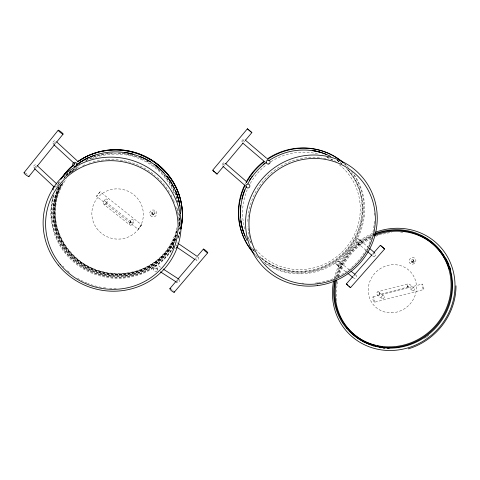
<?xml version="1.0" encoding="UTF-8"?>
<svg xmlns="http://www.w3.org/2000/svg" width="480" height="480" viewBox="0 0 480 480"><rect width="100%" height="100%" fill="white"/><g stroke="black" fill="none" stroke-linecap="round" stroke-linejoin="round"><path stroke-width="0.36" stroke-dasharray="2.4 1.8" d="M173.202 246.624C172.986 245.052 172.908 242.112 175.188 242.058M177.072 244.386L177.09 243.888M157.488 270.018L157.74 267.3L156.972 268.512L155.418 268.686L157.944 270.24M153.6 269.412C152.49 263.604 158.196 264.504 160.62 267.39M58.836 187.446L58.824 186.732M337.68 281.598L336.036 291.828L336.93 301.272M176.958 231.03L175.662 236.106L167.94 249.708C147.498 276.06 108.99 280.95 81.726 262.368C68.568 252.708 59.262 238.692 55.752 222.732C53.952 208.788 55.368 193.932 63.288 181.974M178.812 223.782L179.55 220.878L179.502 218.004M105.162 199.56C103.362 200.97 102.516 203.808 104.712 205.056L129.144 224.424C131.4 226.668 133.71 223.83 133.434 221.088M130.554 220.23L129.552 224.244L129.444 223.818L130.812 222.174L131.562 222.348L106.68 202.668C107.004 201.294 103.536 206.382 105.108 204.522L105.486 204.396A1.572 1.518 17.8 0 0 106.458 203.22L106.368 202.482M132.45 224.346L132.564 223.968M100.116 191.802L96.48 196.254L138.108 229.29L139.74 227.61L141.636 224.856L100.116 191.802L96.48 196.254M338.382 277.212C343.83 260.766 355.26 245.676 371.34 238.542M106.344 203.604L107.772 201.138A1.536 1.488 22.9 0 0 106.188 199.026A1.536 1.488 22.9 0 0 105.138 201.378A1.536 1.488 22.9 0 0 107.772 201.138M58.698 187.938L58.014 188.79M103.464 202.344L103.668 202.008M129.624 223.08L130.476 222.294L131.256 222.234M35.496 168.33L36.894 166.59M55.128 143.964L56.064 142.806M224.202 165.552L225.156 164.418M243.75 142.272L244.704 141.138M176.622 280.662L177.576 279.534M195.282 258.666L196.242 257.538M353.19 276.162L354.18 275.04M372.444 254.286L373.434 253.164M68.118 174.672L72.726 169.878M71.49 172.284L77.574 167.184M141.636 224.856L138.108 229.29M414.228 288.222L409.578 284.226L407.772 283.914L378.354 291.6C373.266 293.166 380.376 297.738 382.11 298.32M379.086 294.474L379.446 293.946A1.482 1.404 -43.3 0 0 379.164 292.554L378.528 292.116L379.272 293.37L379.008 294.576L408.084 286.92M375.87 236.328L378.456 235.056M377.49 291.936L377.868 291.762M373.02 296.904L422.148 284.07M374.46 302.244A2.772 0.72 74.2 0 0 374.004 298.17A2.772 0.72 74.2 0 0 372.75 298.308A2.772 0.72 74.2 0 0 374.46 302.244L423.69 289.548A2.85 0.558 73.8 0 0 423.024 285.402A2.85 0.558 73.8 0 0 422.04 285.474A2.85 0.558 73.8 0 0 423.69 289.548M379.116 234.918L391.734 232.206M400.626 232.206L402.87 232.296M326.94 157.206L336.096 161.472M176.982 242.64L177.372 242.898M378.882 292.32L383.676 295.866M407.682 286.548L407.97 286.782L407.574 284.436L407.304 285.516L407.682 286.548L412.05 290.256M345.654 271.608L336.288 264.138L337.596 264.564L338.892 263.928L339.324 263.052L339.054 261.678M349.272 269.748L339.372 261.762C337.704 259.416 333.984 262.176 336.288 264.216M361.158 241.116C357.3 234.81 351.888 241.392 358.608 244.026M365.874 250.2L356.238 241.992C355.332 241.584 359.322 242.748 358.992 240.588C359.418 239.748 357.654 238.122 358.992 239.346L367.794 246.912M411.858 261.528L412.206 261.87M413.136 260.196L413.484 260.538M338.772 261.372L341.172 263.928M335.97 263.862L338.646 266.814M338.73 261.324L339.09 261.72M74.436 163.686L74.664 163.974L74.334 163.194M247.704 236.442L251.316 243.84M177.708 208.536L177.87 214.32M170.958 288.894A2.844 0.606 40.2 0 1 172.056 289.65M172.626 290.124A2.844 0.606 40.2 0 1 173.154 290.616M157.074 270.912A1.968 1.896 1 0 1 153.774 270.54A1.968 1.896 1 0 1 155.514 267.816A1.968 1.896 1 0 1 157.338 270.492M179.49 279.582A1.884 1.008 -56.9 0 1 179.37 281.682A1.884 1.008 -56.9 0 1 177.486 282.768M177.234 281.532A1.884 1.008 -56.9 0 1 178.92 279.54M175.86 248.232A1.974 1.92 -1.2 0 1 175.362 248.346M173.322 247.11A1.974 1.92 -1.2 0 1 174.018 244.878M198.132 257.232A1.884 1.02 -55.6 0 1 198.234 259.488A1.884 1.02 -55.6 0 1 196.11 260.148A1.884 1.02 -55.6 0 1 197.46 257.442M25.206 172.95A3.108 0.636 37.1 0 1 27.708 174.696M56.592 190.026A2.082 1.992 28.1 0 1 56.208 190.38M55.746 186.912A2.082 1.992 28.1 0 1 56.214 187.194M173.538 247.386A65.982 63.936 18.2 0 1 91.662 273.042A65.982 63.936 18.2 0 1 52.938 196.95M56.718 186.594A65.982 63.936 18.2 0 1 59.124 181.98M180.078 232.284A65.982 63.936 18.2 0 1 177.894 238.662M175.938 238.002A63.846 61.872 18.3 0 1 91.722 270.186A63.846 61.872 18.3 0 1 59.064 186.738M63.942 178.296A63.846 61.872 18.3 0 1 68.4 172.608M179.982 223.302A63.846 61.872 18.3 0 1 178.884 229.038M175.662 238.992A63.984 62.004 18.3 0 1 90.846 270.27A63.984 62.004 18.3 0 1 59.136 186.282M63.696 178.5A63.984 62.004 18.3 0 1 68.166 172.8M179.994 223.602A63.984 62.004 18.3 0 1 178.716 230.052M175.662 239.352A64.14 62.148 18.2 0 1 91.71 271.176A64.14 62.148 18.2 0 1 57.9 188.568M64.296 177.504A64.14 62.148 18.2 0 1 66.96 174.108M180.006 223.926A64.14 62.148 18.2 0 1 178.722 230.394M173.544 246.666A65.682 63.654 18.3 0 1 90.642 271.608A65.682 63.654 18.3 0 1 54.324 193.62M57.9 184.8A65.682 63.654 18.3 0 1 60.03 180.9M73.908 164.646A65.682 63.654 18.3 0 1 75.06 163.716L74.598 164.076A65.982 63.936 18.2 0 1 75.774 163.17L75.192 163.614A65.598 63.57 18.3 0 0 74.046 164.544M180.054 231.624A65.682 63.654 18.3 0 1 177.876 237.978M176.934 227.712A61.656 59.748 18.2 0 1 92.226 268.482A61.656 59.748 18.2 0 1 66.51 178.68M73.194 171.012A61.656 59.748 18.2 0 1 79.902 165.438M91.428 158.982A61.656 59.748 18.2 0 1 174.408 194.058M177.942 208.572A61.656 59.748 18.2 0 1 178.224 218.238M116.196 288.384A66.516 64.278 16.6 0 1 108.762 288.27M105.828 288A66.516 64.278 16.6 0 1 102.156 287.484M101.418 287.358A66.516 64.278 16.6 0 1 87.828 283.44M87.138 283.158A66.516 64.278 16.6 0 1 77.16 278.016M69.336 272.322A66.516 64.278 16.6 0 1 67.086 270.336M63.888 267.186A66.516 64.278 16.6 0 1 62.88 266.094M71.538 172.368A66.516 64.278 16.6 0 1 78.894 167.676M82.8 165.702A66.516 64.278 16.6 0 1 84.786 164.82M88.854 163.248A66.516 64.278 16.6 0 1 90.246 162.786M93.066 161.94A66.516 64.278 16.6 0 1 106.794 159.648M107.532 159.606A66.516 64.278 16.6 0 1 155.16 175.584M157.356 177.51A66.516 64.278 16.6 0 1 169.422 192.276M170.904 194.88A66.516 64.278 16.6 0 1 173.184 199.542M173.478 200.214A66.516 64.278 16.6 0 1 174.828 203.646M175.77 206.46A66.516 64.278 16.6 0 1 177.408 212.898M355.626 275.136A1.842 1.278 -50.2 0 1 356.178 277.392A1.842 1.278 -50.2 0 1 353.682 277.98A1.842 1.278 -50.2 0 1 354.84 275.322M348.06 169.98A61.998 60.018 -42.8 0 1 343.44 253.65A61.998 60.018 -42.8 0 1 259.536 256.512M254.346 251.166A61.998 60.018 -42.8 0 1 252.042 248.28M337.35 160.398A61.998 60.018 -42.8 0 1 341.898 163.896M346.518 168.498A61.866 59.898 -42.8 0 1 343.998 252.39A61.866 59.898 -42.8 0 1 259.914 256.65M253.704 250.254A61.866 59.898 -42.8 0 1 251.436 247.344M337.002 160.242A61.866 59.898 -42.8 0 1 341.046 163.314M347.988 169.632A62.142 60.15 -42.7 0 1 344.1 253.776A62.142 60.15 -42.7 0 1 259.734 256.908M254.532 251.55A62.142 60.15 -42.7 0 1 251.346 247.458M337.14 160.164A62.142 60.15 -42.7 0 1 341.748 163.614M351.36 171.444A63.648 61.62 -42.8 0 1 345.144 253.596A63.648 61.62 -42.8 0 1 262.866 261.276M256.758 256.116A63.648 61.62 -42.8 0 1 255.204 254.562M245.082 184.194A63.648 61.62 -42.8 0 1 245.748 182.886M344.364 163.812A63.648 61.62 -42.8 0 1 347.532 166.944M354.3 174.804A63.93 61.878 -42.8 0 1 345.348 254.88A63.93 61.878 -42.8 0 1 265.032 263.304M258.192 257.88A63.93 61.878 -42.8 0 1 255.564 255.312M344.58 163.662A63.93 61.878 -42.8 0 1 348.312 167.304M339.39 164.796A59.742 57.834 -42.8 0 1 342.624 251.484A59.742 57.834 -42.8 0 1 255.654 249.252M251.394 243.408A59.742 57.834 -42.8 0 1 248.55 238.368M244.872 228.96A59.742 57.834 -42.8 0 1 247.17 189.894M250.302 183.45A59.742 57.834 -42.8 0 1 266.226 164.988M270.948 161.664A59.742 57.834 -42.8 0 1 318.678 154.212M326.97 157.176A59.742 57.834 -42.8 0 1 332.826 160.218M374.28 213.084A64.332 62.022 -41.8 0 1 374.418 215.298M374.4 221.28A64.332 62.022 -41.8 0 1 350.16 268.614M349.578 269.088A64.332 62.022 -41.8 0 1 348.402 270M347.202 270.888A64.332 62.022 -41.8 0 1 334.17 278.256M332.802 278.82A64.332 62.022 -41.8 0 1 318.432 282.72M317.706 282.822A64.332 62.022 -41.8 0 1 314.028 283.23M303.654 283.224A64.332 62.022 -41.8 0 1 302.196 283.086M249.6 237.36A64.332 62.022 -41.8 0 1 249.108 235.164M248.964 234.432A64.332 62.022 -41.8 0 1 248.466 231.486M248.37 230.754A64.332 62.022 -41.8 0 1 247.956 226.476M247.854 221.406A64.332 62.022 -41.8 0 1 321.342 157.818M323.49 158.124A64.332 62.022 -41.8 0 1 326.352 158.658M336.918 276.156A60.696 57.114 -43.7 0 1 371.748 236.01M428.832 335.19A60.534 57 -43.6 0 1 427.02 336.558M426.408 336.996A60.534 57 -43.6 0 1 423.924 338.676M337.74 276.72A60.534 57 -43.6 0 1 371.166 237.3M335.454 277.698A60.87 57.234 -43.8 0 1 372.288 234.696M337.602 276.3A59.892 56.358 -43.7 0 1 371.736 236.79M336.336 277.11A60.066 56.478 -43.9 0 1 371.862 235.65M334.17 278.556A63.036 59.322 -43.7 0 1 372.402 233.472M176.436 234.936A63.168 61.218 18.3 0 1 91.662 269.262A63.168 61.218 18.3 0 1 61.464 183.564M66.786 175.554A63.168 61.218 18.3 0 1 70.704 171.054M179.892 218.046A63.168 61.218 18.3 0 1 178.782 226.602M176.424 234.462A62.964 61.026 18.4 0 1 92.28 268.836A62.964 61.026 18.4 0 1 61.482 183.894M66.684 175.842A62.964 61.026 18.4 0 1 71.046 170.772M179.874 217.626A62.964 61.026 18.4 0 1 178.77 226.152M177.06 230.808A62.55 60.612 18.2 0 1 92.508 269.52A62.55 60.612 18.2 0 1 63.312 181.782M69.456 173.574A62.55 60.612 18.2 0 1 76.416 166.938M85.674 160.746A62.55 60.612 18.2 0 1 153.93 165.804M154.524 166.248A62.55 60.612 18.2 0 1 177.72 201.996M179.178 214.134A62.55 60.612 18.2 0 1 178.782 222M176.442 235.446A63.39 61.422 18.3 0 1 92.082 270.198A63.39 61.422 18.3 0 1 60.36 185.22M66.402 175.872A63.39 61.422 18.3 0 1 70.86 170.814M179.946 217.776A63.39 61.422 18.3 0 1 178.794 227.082M177.054 230.316A62.334 60.408 18.3 0 1 93.138 269.046A62.334 60.408 18.3 0 1 63.318 182.07M69.822 173.262A62.334 60.408 18.3 0 1 74.526 168.558M85.986 160.482A62.334 60.408 18.3 0 1 106.422 153.648M107.16 153.54A62.334 60.408 18.3 0 1 113.13 153M118.416 152.994A62.334 60.408 18.3 0 1 122.916 153.336M123.654 153.42A62.334 60.408 18.3 0 1 126.486 153.834M127.194 153.954A62.334 60.408 18.3 0 1 129.318 154.374M130.026 154.53A62.334 60.408 18.3 0 1 138.318 157.008M139.644 157.524A62.334 60.408 18.3 0 1 142.392 158.694M146.436 160.704A62.334 60.408 18.3 0 1 149.688 162.594M156.918 167.814A62.334 60.408 18.3 0 1 158.052 168.786M158.61 169.278A62.334 60.408 18.3 0 1 160.788 171.324M163.848 174.564A62.334 60.408 18.3 0 1 177.864 202.302M179.166 214.074A62.334 60.408 18.3 0 1 178.77 221.538M173.544 246.456A65.598 63.57 18.3 0 1 90.75 271.368A65.598 63.57 18.3 0 1 54.48 193.476M58.392 184.014A65.598 63.57 18.3 0 1 59.802 181.416M180.048 231.438A65.598 63.57 18.3 0 1 178.146 237.096M407.97 286.902L408.432 286.902L408.018 286.896M53.856 143.562A1.986 0.942 -45.9 0 0 55.5 140.844A1.986 0.942 -45.9 0 0 52.866 142.254A1.986 0.942 -45.9 0 0 53.856 143.562M34.638 167.418A1.986 0.93 -44.5 0 0 36.246 164.748A1.986 0.93 -44.5 0 0 33.564 166.218A1.986 0.93 -44.5 0 0 34.638 167.418M340.008 267.222A1.92 1.824 -37.4 0 0 341.496 264.282A1.92 1.824 -37.4 0 0 338.232 264.606A1.92 1.824 -37.4 0 0 340.008 267.222M359.97 244.44A1.932 1.836 -42.4 0 0 361.476 241.476A1.932 1.836 -42.4 0 0 358.206 241.794A1.932 1.836 -42.4 0 0 359.97 244.44M374.106 256.5A1.854 1.284 -47.7 0 0 375.714 253.8A1.854 1.284 -47.7 0 0 373.008 254.49A1.854 1.284 -47.7 0 0 374.106 256.5M242.562 141.63A1.95 0.558 -50.1 0 0 244.08 139.074A1.95 0.558 -50.1 0 0 241.842 140.988A1.95 0.558 -50.1 0 0 242.562 141.63M222.642 165.234A1.932 0.558 -49.4 0 0 224.514 162.618A1.932 0.558 -49.4 0 0 222.42 164.052A1.932 0.558 -49.4 0 0 222.642 165.234M391.26 312.81A24.828 23.364 -43.8 0 0 413.766 276.366A24.828 23.364 -43.8 0 0 372 277.038A24.828 23.364 -43.8 0 0 391.26 312.81M412.848 262.08A0.924 0.858 -34.8 0 0 413.628 260.706A0.924 0.858 -34.8 0 0 412.062 260.82A0.924 0.858 -34.8 0 0 412.848 262.08M412.5 261.744A0.93 0.858 -34.8 0 0 413.28 260.37A0.93 0.858 -34.8 0 0 411.714 260.478A0.93 0.858 -34.8 0 0 412.5 261.744M412.512 264.18A3.498 3.24 -34.8 0 0 415.458 258.996A3.498 3.24 -34.8 0 0 409.542 259.422A3.498 3.24 -34.8 0 0 412.512 264.18M412.854 262.86A1.746 1.62 -34.8 0 0 414.324 260.268A1.746 1.62 -34.8 0 0 411.372 260.478A1.746 1.62 -34.8 0 0 412.854 262.86M413.064 290.682A1.494 1.416 -36.3 0 0 414.444 288.516A1.494 1.416 -36.3 0 0 411.912 288.516A1.494 1.416 -36.3 0 0 413.064 290.682M383.172 298.47A1.458 1.374 -48.3 0 0 383.952 296.094A1.458 1.374 -48.3 0 0 381.558 296.718A1.458 1.374 -48.3 0 0 383.172 298.47M96.816 228.456A25.842 25.05 18.3 0 0 141.18 224.544A25.842 25.05 18.3 0 0 114.81 188.964A25.842 25.05 18.3 0 0 96.816 228.456M152.55 213.798A0.942 0.924 11.8 0 0 154.164 213.564A0.942 0.924 11.8 0 0 153.138 212.31A0.942 0.924 11.8 0 0 152.55 213.798M152.514 214.02A0.948 0.924 11.8 0 0 154.128 213.78A0.948 0.924 11.8 0 0 153.096 212.526A0.948 0.924 11.8 0 0 152.514 214.02M150.48 215.604A3.558 3.48 11.8 0 0 156.564 214.722A3.558 3.48 11.8 0 0 152.694 209.994A3.558 3.48 11.8 0 0 150.48 215.604M151.902 214.308A1.776 1.74 11.8 0 0 154.938 213.864A1.776 1.74 11.8 0 0 153.006 211.5A1.776 1.74 11.8 0 0 151.902 214.308M130.722 221.7A1.518 1.47 14.4 0 0 133.326 221.454A1.518 1.47 14.4 0 0 131.778 219.372A1.518 1.47 14.4 0 0 130.722 221.7"/><path stroke-width="0.72" d="M456 285.81C456.012 314.694 435.78 340.752 408.234 348.876M245.658 139.998L251.856 132.6L247.404 128.79L212.58 170.334L217.02 174.096L223.728 166.122M24.072 172.638L58.224 130.188M28.95 176.448L35.028 168.906M37.362 166.008L54.666 144.546M56.532 142.224L63.078 134.1A3.126 0.432 38.2 0 0 59.82 131.004A3.126 0.432 38.2 0 0 59.046 131.334A3.126 0.432 38.2 0 0 63.078 134.1M225.636 163.848L242.796 143.406M169.92 288.558L176.142 281.226M178.056 278.97L194.802 259.23M203.418 249.078L197.196 256.41L177.99 243.324M174.18 292.29L207.726 252.822A2.862 0.408 40.3 0 0 204.876 249.876A2.862 0.408 40.3 0 0 204.108 250.152A2.862 0.408 40.3 0 0 207.726 252.822M373.926 252.6L380.346 245.31L384.648 248.97L350.49 287.682L346.284 284.01L352.698 276.72M354.672 274.476L371.952 254.844M346.284 284.01L347.766 285.102M160.464 271.86L176.856 282.366M163.134 269.01L178.866 279.174M177.186 247.428L195.162 259.644M251.856 132.618L247.404 128.808M384.648 248.97L380.358 245.34M213.126 170.652L214.662 171.87M347.988 273.474L352.656 277.218M351.018 271.158L355.092 274.446M245.208 140.028L266.58 158.214M264.57 161.664L265.008 162.042M242.7 143.016L264.222 161.37M367.53 251.616L371.946 255.378M369.45 248.334L374.4 252.588M225.546 163.452L246.666 181.752M223.062 166.41L244.152 184.722M215.244 172.362L216.282 173.286M348.864 286.044L350.538 287.67M56.598 141.852L77.208 160.788M53.742 144.606L73.944 163.2M37.326 165.762L56.766 183.948M34.47 168.522L53.886 186.732M216.672 173.652L217.056 174.072M173.958 291.528A2.844 0.606 40.2 0 1 173.31 292.05A2.844 0.606 40.2 0 1 170.352 289.602A2.844 0.606 40.2 0 1 170.496 288.66M176.772 245.316A1.974 1.92 -1.2 0 1 176.964 247.224M176.688 247.65A1.974 1.92 -1.2 0 1 176.316 247.992M28.908 176.016A3.108 0.636 37.1 0 1 26.238 175.14A3.108 0.636 37.1 0 1 24.312 172.614M53.316 189.9A2.082 1.992 28.1 0 1 55.224 186.756M60.666 179.442A65.982 63.936 18.2 0 1 73.446 165.012M180.828 229.35A65.982 63.936 18.2 0 0 152.562 161.112A65.982 63.936 18.2 0 0 77.586 161.85A65.598 63.57 18.3 0 1 152.376 160.47A65.598 63.57 18.3 0 1 180.792 228.528M76.266 165.168A63.846 61.872 18.3 0 1 88.626 157.554M156.546 165.816A63.846 61.872 18.3 0 1 158.796 167.682M167.304 176.652A63.846 61.872 18.3 0 1 169.536 179.682M170.376 180.936A63.846 61.872 18.3 0 1 171.192 182.208M175.674 190.836A63.846 61.872 18.3 0 1 179.25 202.17M74.136 166.908A64.14 62.148 18.2 0 1 75.246 165.984M76.374 165.09A64.14 62.148 18.2 0 1 143.364 158.088A64.14 62.148 18.2 0 1 180.582 213.678M61.59 178.392A65.682 63.654 18.3 0 1 65.052 173.646M65.994 172.5A65.682 63.654 18.3 0 1 72.78 165.606M78.036 161.502A65.682 63.654 18.3 0 1 152.664 160.77A65.682 63.654 18.3 0 1 180.798 228.708M77.184 164.466A63.984 62.004 18.3 0 1 89.1 157.404M90.432 156.822A63.984 62.004 18.3 0 1 95.214 155.016M124.344 152.322A63.984 62.004 18.3 0 1 133.05 154.092M140.04 156.444A63.984 62.004 18.3 0 1 150.552 161.778M154.782 164.664A63.984 62.004 18.3 0 1 164.004 172.962M166.824 176.256A63.984 62.004 18.3 0 1 174.492 188.448M175.674 191.064A63.984 62.004 18.3 0 1 179.916 206.046M249.402 187.284A1.986 1.956 -41.9 0 1 246.114 186.864A1.986 1.956 -41.9 0 1 247.926 184.056A1.986 1.956 -41.9 0 1 249.684 186.846M254.556 254.244A63.93 61.878 -42.8 0 1 245.082 185.298M246.42 182.67A63.93 61.878 -42.8 0 1 263.988 161.94M267.576 159.342A63.93 61.878 -42.8 0 1 344.022 163.17M247.05 240.396A62.142 60.15 -42.7 0 1 246.444 186.588M247.788 183.912A62.142 60.15 -42.7 0 1 266.262 162.462M268.722 160.734A62.142 60.15 -42.7 0 1 330.858 156.474M244.98 235.98A61.998 60.018 -42.8 0 1 240.84 220.716M240.468 217.122A61.998 60.018 -42.8 0 1 240.762 205.428M241.902 198.924A61.998 60.018 -42.8 0 1 244.8 189.732M249.468 180.42A61.998 60.018 -42.8 0 1 250.674 178.518M251.508 177.276A61.998 60.018 -42.8 0 1 252.372 176.058M263.118 164.586A61.998 60.018 -42.8 0 1 264.858 163.182M312.486 150.552A61.998 60.018 -42.8 0 1 326.544 154.482M243.546 232.338A61.866 59.898 -42.8 0 1 240.798 221.142M312.192 150.414A61.866 59.898 -42.8 0 1 320.76 152.364M252.756 251.862A63.648 61.62 -42.8 0 1 244.764 184.854M246.096 182.238A63.648 61.62 -42.8 0 1 263.58 161.592M267.15 159.006A63.648 61.62 -42.8 0 1 342.702 162.342M425.01 237.684A60.696 57.114 -43.7 0 1 438.618 324.468A60.696 57.114 -43.7 0 1 349.566 331.116M347.13 328.368A60.696 57.114 -43.7 0 1 346.2 327.216M343.212 322.998A60.696 57.114 -43.7 0 1 342.432 321.744M421.212 235.722A60.696 57.114 -43.7 0 1 423.756 236.994M445.806 258.456A60.534 57 -43.6 0 1 449.022 265.068M449.556 266.442A60.534 57 -43.6 0 1 450.516 269.232M389.082 348.522A60.534 57 -43.6 0 1 387.588 348.462M384.612 348.228A60.534 57 -43.6 0 1 383.13 348.048M380.928 347.718A60.534 57 -43.6 0 1 379.476 347.448M373.83 346.026A60.534 57 -43.6 0 1 372.45 345.582M370.392 344.844A60.534 57 -43.6 0 1 369.042 344.31M364.458 342.174A60.534 57 -43.6 0 1 363.204 341.496M373.848 234.816A60.066 56.478 -43.9 0 1 450.45 276.468A60.066 56.478 -43.9 0 1 390.936 346.848A60.066 56.478 -43.9 0 1 335.652 279.984M374.304 233.868A60.87 57.234 -43.8 0 1 451.314 276.546A60.87 57.234 -43.8 0 1 391.23 347.652A60.87 57.234 -43.8 0 1 334.8 280.62M373.8 235.878A59.892 56.358 -43.7 0 1 449.148 268.86M390.594 347.316A59.892 56.358 -43.7 0 1 389.124 347.316M382.5 346.836A59.892 56.358 -43.7 0 1 381.048 346.626M378.888 346.248A59.892 56.358 -43.7 0 1 377.466 345.948M375.372 345.432A59.892 56.358 -43.7 0 1 336.69 279.858M375.186 232.35A63.036 59.322 -43.7 0 1 454.434 277.374A63.036 59.322 -43.7 0 1 391.71 350.484A63.036 59.322 -43.7 0 1 333.684 280.716M61.338 178.89A65.598 63.57 18.3 0 1 72.912 165.504M72.918 164.976A2.088 2.01 32.7 0 0 76.464 165.582A2.088 2.01 32.7 0 0 75.114 162.276A2.088 2.01 32.7 0 0 72.918 164.976M58.23 265.062A69.174 66.84 16.5 0 0 176.364 249.732A69.174 66.84 16.5 0 0 101.718 157.728A69.174 66.84 16.5 0 0 58.23 265.062M60.132 264.282A66.408 64.152 16.4 0 0 173.532 249.498A66.408 64.152 16.4 0 0 101.808 161.244A66.408 64.152 16.4 0 0 60.132 264.282M268.824 163.956A1.998 1.962 -56.9 0 0 269.472 160.56A1.998 1.962 -56.9 0 0 266.238 161.742A1.998 1.962 -56.9 0 0 268.824 163.956M317.352 285.612A66.9 64.488 -41.7 0 0 365.22 180.864A66.9 64.488 -41.7 0 0 251.646 195.234A66.9 64.488 -41.7 0 0 317.352 285.612M317.898 283.776A64.212 61.884 -41.7 0 0 363.786 183.216A64.212 61.884 -41.7 0 0 254.778 197.1A64.212 61.884 -41.7 0 0 317.898 283.776"/></g></svg>
